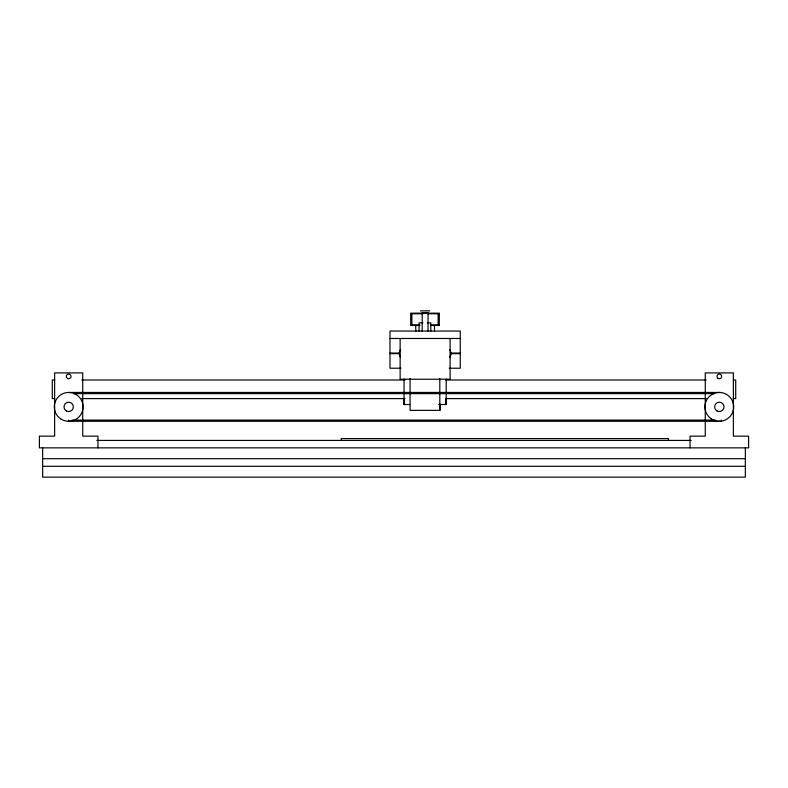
<?xml version="1.0" encoding="UTF-8"?>
<svg xmlns="http://www.w3.org/2000/svg" width="788" height="788" viewBox="0 0 788 788"><rect width="100%" height="100%" fill="white"/><g stroke="black" fill="none" stroke-linecap="round" stroke-linejoin="round"><path stroke-width="1.18" d="M450.726 354.836L450.834 353.645L460.261 353.645M450.884 353.054L460.261 353.054M399.605 351.507L399.398 353.054L389.991 353.054M420.457 310.856L429.785 310.856M410.755 313.181L439.487 313.181M422.841 313.762L410.706 313.762L410.725 324.892L419.846 324.892M427.815 313.762L439.487 313.762M422.929 322.834L419.088 322.834L419.088 331.039M427.204 322.834L430.8 322.834L430.8 331.039M430.878 324.892L439.438 324.892M410.814 325.474L419.846 325.474M430.878 325.474L439.438 325.474M389.991 338.476L460.261 338.476M389.991 353.645L399.398 353.645L399.595 355.142M401.033 368.223L389.991 368.223L389.991 331.039L460.261 331.039L460.261 368.223L449.219 368.223M54.736 380.003L52.284 380.003L52.284 398.6L54.736 398.6M81.785 380.003L405.062 380.003M445.624 380.003L706.215 380.003M733.264 380.003L735.716 380.003L735.716 398.6L733.264 398.6M68.684 392.463L720.38 392.463M73.599 393.636L714.233 393.636M81.785 398.6L405.062 398.6M445.624 398.6L706.215 398.6M410.065 404.51L403.86 404.51L403.86 398.295M438.798 404.51L446.205 404.51L446.205 379.048M72.368 420.103L715.307 420.103M96.796 440.423L691.204 440.423M42.65 458.695L745.35 458.695M42.65 466.309L745.35 466.309M745.35 447.86L745.35 477.144L42.65 477.144L42.65 447.86M721.453 420.103L721.453 421.275L68.684 421.275L68.684 420.103M690.042 447.86L690.042 436.148L705.27 436.148L705.27 372.901L733.372 372.901L733.372 436.148L748.6 436.148L748.6 447.86L39.4 447.86L39.4 436.148L54.628 436.148L54.628 372.901L82.73 372.901L82.73 436.148L97.958 436.148L97.958 447.86M668.441 440.423L668.441 438.581L341.214 438.581L341.214 440.423M450.115 338.476L450.115 379.225L400.137 379.225L400.137 338.476M446.028 398.295L446.028 404.51M439.999 404.008L439.999 410.381L410.065 410.381L410.065 378.536M439.812 378.536L439.812 410.381M439.3 313.762L439.3 324.892M438.148 313.762L438.148 324.892M434.493 325.474L434.493 331.384M428.051 331.393L428.051 312.59L422.201 312.59L422.201 331.393M415.759 325.474L415.759 331.384M411.878 313.762L411.878 324.892M404.047 379.048L404.047 404.51M449.771 349.547A7.023 7.023 0 0 1 449.652 357.338M400.294 356.846A7.023 7.023 0 0 1 400.599 349.36M60.578 418.783A14.401 14.401 0 0 0 83.045 407.928A14.401 14.401 0 0 0 62.419 393.901A14.401 14.401 0 0 0 60.578 418.783M718.154 378.447A2.344 2.344 0 0 0 721.66 376.418A2.344 2.344 0 0 0 718.154 374.389A2.344 2.344 0 0 0 718.154 378.447M711.219 418.783A14.401 14.401 0 0 0 733.687 407.928A14.401 14.401 0 0 0 713.061 393.901A14.401 14.401 0 0 0 711.219 418.783M67.512 378.447A2.344 2.344 0 0 0 71.018 376.418A2.344 2.344 0 0 0 67.512 374.389A2.344 2.344 0 0 0 67.512 378.447M66.34 410.922A4.689 4.689 0 0 0 73.363 406.874A4.689 4.689 0 0 0 66.34 402.816A4.689 4.689 0 0 0 66.34 410.922M716.981 410.922A4.689 4.689 0 0 0 724.005 406.874A4.689 4.689 0 0 0 716.981 402.816A4.689 4.689 0 0 0 716.981 410.922"/></g></svg>
